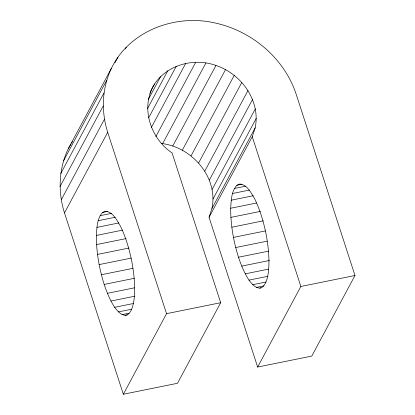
<?xml version="1.0" encoding="UTF-8"?>
<svg xmlns="http://www.w3.org/2000/svg" width="415" height="415" viewBox="0 0 415 415"><rect width="100%" height="100%" fill="white"/><g stroke="black" fill="none" stroke-linecap="round" stroke-linejoin="round"><path stroke-width="0.62" d="M154.686 83.986C139.886 106.904 150.401 138.418 172.085 152.948L220.681 302.706L177.475 383.289L123.338 394.25L64.486 212.89C57.82 191.995 58.707 168.729 68.226 148.845L111.433 68.262C129.387 30.871 175.037 13.975 214.29 22.809C251.35 30.57 284.161 57.887 296.139 94.143L354.991 275.503L311.784 356.086L257.648 367.047L209.051 217.294L211.961 208.423L255.168 127.841C260.833 100.772 241.317 73.787 215.956 65.466C191.497 56.476 160.418 66.81 150.422 91.928M123.338 394.25L166.545 313.667L107.693 132.307C101.027 111.412 101.919 88.146 111.433 68.262M96.368 235.445C96.934 227.602 96.928 218.596 102.572 212.459L105.581 211.199C112.999 212.049 116.61 219.846 120.08 225.516C125.812 236.996 129.387 249.41 131.903 261.953C134.102 274.206 135.399 286.734 134.128 299.168C133.246 304.428 132.38 310.145 128.453 314.098L125.444 315.358C120.547 315.094 117.424 310.866 114.665 307.318C110.042 300.252 106.873 292.393 104.17 284.431C99.227 268.598 96.285 252.066 96.368 235.445L122.804 230.092M230.678 208.247C231.243 200.404 231.238 191.398 236.887 185.256L239.891 184.001C247.309 184.851 250.919 192.648 254.39 198.318C260.122 209.798 263.696 222.207 266.212 234.755C268.412 247.008 269.709 259.531 268.438 271.965C267.556 277.225 266.689 282.942 262.762 286.895L259.759 288.155C254.857 287.891 251.734 283.663 248.974 280.115C244.352 273.049 241.182 265.195 238.48 257.227C233.536 241.395 230.595 224.863 230.678 208.247L256.486 203.018M211.961 208.423C218.477 177.231 191.88 146.92 161.419 143.476M209.051 217.294L252.258 136.711L255.168 127.841M114.929 62.862L117.974 57.187M63.531 160.833L106.738 80.251M125.304 48.96L126.217 47.253M60.777 173.491L103.983 92.913M60.009 186.568L103.216 105.986M61.254 199.786L104.461 119.209M64.486 212.89L107.693 132.307M149.903 93.442L150.51 92.306M148.352 99.393L160.522 76.692M147.434 108.714L167.821 70.695M148.637 117.834L176.323 66.193M151.345 127.472L185.728 63.35M155.843 136.608L195.704 62.266M162.69 143.564L205.902 62.981M172.749 146.049L215.956 65.466M182.304 150.22L225.511 69.642M191.03 155.931L234.242 75.348M198.619 162.976L241.826 82.393M204.797 171.11L248.004 90.527M209.347 180.043L252.559 99.46M212.117 189.463L255.324 108.88M212.999 199.034L256.205 118.451M257.648 367.047L300.854 286.469L252.258 136.711M68.226 148.845L71.167 143.86M71.821 142.755L72.475 141.645M102.572 212.459L107.61 211.437M236.887 185.256L241.919 184.239M100.067 215.67L111.396 213.377M234.376 188.467L245.706 186.174M98.148 220.713L115.147 217.268M232.457 193.509L249.457 190.07M96.903 227.389L118.934 222.928M231.212 200.191L253.243 195.724M96.571 244.57L126.155 238.578M230.88 217.372L260.464 211.38M97.499 254.416L128.977 248.04M231.809 227.218L263.286 220.842M99.123 264.604L131.228 258.099M233.432 237.401L265.538 230.901M101.374 274.735L132.852 268.36M235.684 247.537L267.161 241.162M104.17 284.431L134.387 278.309M238.48 257.227L268.697 251.111M107.402 293.312L134.47 287.828M241.712 266.114L269.413 260.501M110.945 301.041L134.87 296.196M245.26 273.838L268.546 269.122M114.665 307.318L133.552 303.49M248.974 280.115L267.862 276.291M118.42 311.898L131.638 309.222M252.73 284.7L265.948 282.018M122.057 314.617L128.982 313.211M256.366 287.413L263.919 285.883M125.444 315.358L127.338 314.975M259.759 288.155L261.014 287.901M166.545 313.667L220.681 302.706M300.854 286.469L354.991 275.503"/></g></svg>
